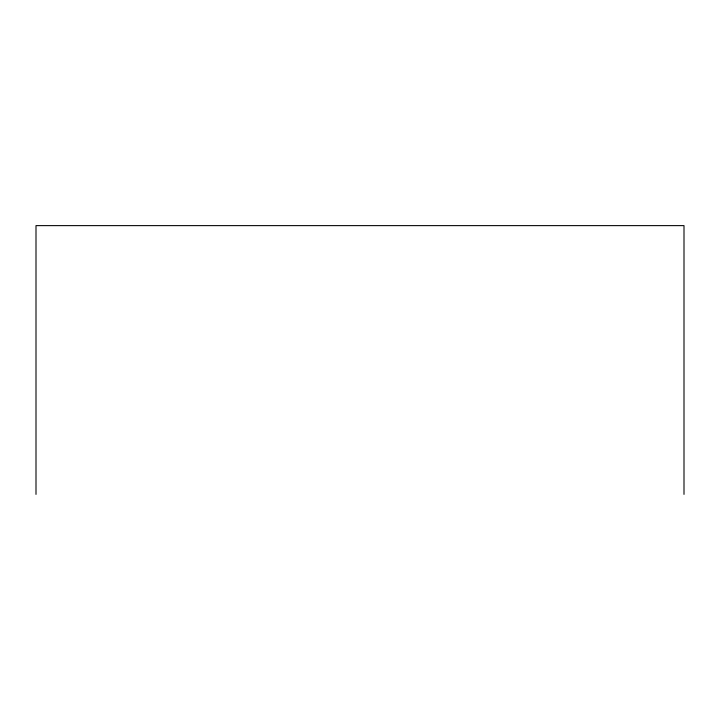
<?xml version="1.0" encoding="UTF-8"?>
<svg xmlns="http://www.w3.org/2000/svg" width="720" height="720" viewBox="0 0 720 720"><rect width="100%" height="100%" fill="white"/><g stroke="black" fill="none" stroke-linecap="round" stroke-linejoin="round"><path stroke-width="1.08" d="M684 494.379L684 225.621L36 225.621L36 494.379"/></g></svg>
